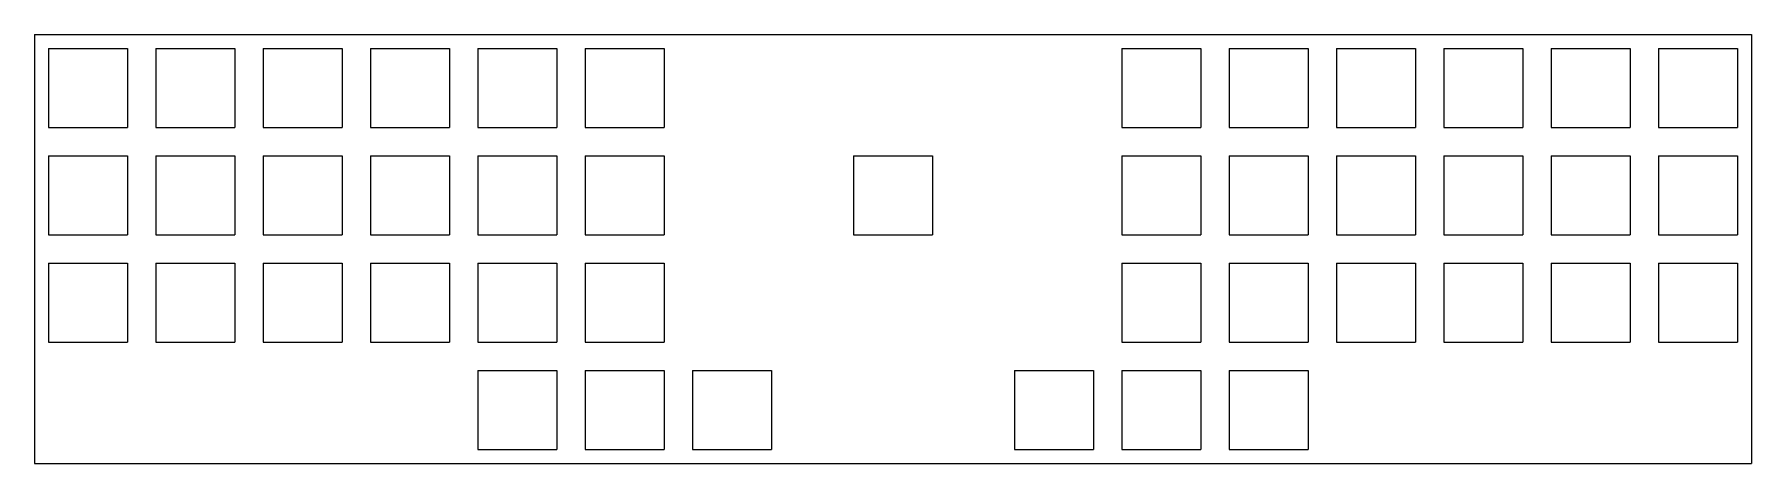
# Model space of a CAD drawing. Header units: millimetres. Extents: x 0 to 305, y -76 to 0.
import ezdxf

# ---------------------------------------------------------------- set-up
doc = ezdxf.new("R2010")
doc.units = ezdxf.units.MM

msp = doc.modelspace()

# ---------------------------------------------------------------- linework, layer by layer
for p, q in [((0, 0), (304.8, 0)), ((0, 0), (0, -76.2)), ((304.8, 0), (304.8, -76.2)), ((2.525, -2.525), (16.525, -2.525)), ((2.525, -2.525), (2.525, -16.525)), ((16.525, -2.525), (16.525, -16.525)), ((21.575, -2.525), (35.575, -2.525)), ((21.575, -2.525), (21.575, -16.525)), ((35.575, -2.525), (35.575, -16.525)), ((40.625, -2.525), (54.625, -2.525)), ((40.625, -2.525), (40.625, -16.525)), ((54.625, -2.525), (54.625, -16.525)), ((59.675, -2.525), (73.675, -2.525)), ((59.675, -2.525), (59.675, -16.525)), ((73.675, -2.525), (73.675, -16.525)), ((78.725, -2.525), (92.725, -2.525)), ((78.725, -2.525), (78.725, -16.525)), ((92.725, -2.525), (92.725, -16.525)), ((97.775, -2.525), (111.775, -2.525)), ((97.775, -2.525), (97.775, -16.525)), ((111.775, -2.525), (111.775, -16.525)), ((193.025, -2.525), (207.025, -2.525)), ((193.025, -2.525), (193.025, -16.525)), ((207.025, -2.525), (207.025, -16.525)), ((212.075, -2.525), (226.075, -2.525)), ((212.075, -2.525), (212.075, -16.525)), ((226.075, -2.525), (226.075, -16.525)), ((231.125, -2.525), (245.125, -2.525)), ((231.125, -2.525), (231.125, -16.525)), ((245.125, -2.525), (245.125, -16.525)), ((250.175, -2.525), (264.175, -2.525)), ((250.175, -2.525), (250.175, -16.525)), ((264.175, -2.525), (264.175, -16.525)), ((269.225, -2.525), (283.225, -2.525)), ((269.225, -2.525), (269.225, -16.525)), ((283.225, -2.525), (283.225, -16.525)), ((288.275, -2.525), (302.275, -2.525)), ((288.275, -2.525), (288.275, -16.525)), ((302.275, -2.525), (302.275, -16.525)), ((2.525, -16.525), (16.525, -16.525)), ((21.575, -16.525), (35.575, -16.525)), ((40.625, -16.525), (54.625, -16.525)), ((59.675, -16.525), (73.675, -16.525)), ((78.725, -16.525), (92.725, -16.525)), ((97.775, -16.525), (111.775, -16.525)), ((193.025, -16.525), (207.025, -16.525)), ((212.075, -16.525), (226.075, -16.525)), ((231.125, -16.525), (245.125, -16.525)), ((250.175, -16.525), (264.175, -16.525)), ((269.225, -16.525), (283.225, -16.525)), ((288.275, -16.525), (302.275, -16.525)), ((2.525, -21.575), (16.525, -21.575)), ((2.525, -21.575), (2.525, -35.575)), ((16.525, -21.575), (16.525, -35.575)), ((21.575, -21.575), (35.575, -21.575)), ((21.575, -21.575), (21.575, -35.575)), ((35.575, -21.575), (35.575, -35.575)), ((40.625, -21.575), (54.625, -21.575)), ((40.625, -21.575), (40.625, -35.575)), ((54.625, -21.575), (54.625, -35.575)), ((59.675, -21.575), (73.675, -21.575)), ((59.675, -21.575), (59.675, -35.575)), ((73.675, -21.575), (73.675, -35.575)), ((78.725, -21.575), (92.725, -21.575)), ((78.725, -21.575), (78.725, -35.575)), ((92.725, -21.575), (92.725, -35.575)), ((97.775, -21.575), (111.775, -21.575)), ((97.775, -21.575), (97.775, -35.575)), ((111.775, -21.575), (111.775, -35.575)), ((145.4, -21.575), (159.4, -21.575)), ((145.4, -21.575), (145.4, -35.575)), ((159.4, -21.575), (159.4, -35.575)), ((193.025, -21.575), (207.025, -21.575)), ((193.025, -21.575), (193.025, -35.575)), ((207.025, -21.575), (207.025, -35.575)), ((212.075, -21.575), (226.075, -21.575)), ((212.075, -21.575), (212.075, -35.575)), ((226.075, -21.575), (226.075, -35.575)), ((231.125, -21.575), (245.125, -21.575)), ((231.125, -21.575), (231.125, -35.575)), ((245.125, -21.575), (245.125, -35.575)), ((250.175, -21.575), (264.175, -21.575)), ((250.175, -21.575), (250.175, -35.575)), ((264.175, -21.575), (264.175, -35.575)), ((269.225, -21.575), (283.225, -21.575)), ((269.225, -21.575), (269.225, -35.575)), ((283.225, -21.575), (283.225, -35.575)), ((288.275, -21.575), (302.275, -21.575)), ((288.275, -21.575), (288.275, -35.575)), ((302.275, -21.575), (302.275, -35.575)), ((2.525, -35.575), (16.525, -35.575)), ((21.575, -35.575), (35.575, -35.575)), ((40.625, -35.575), (54.625, -35.575)), ((59.675, -35.575), (73.675, -35.575)), ((78.725, -35.575), (92.725, -35.575)), ((97.775, -35.575), (111.775, -35.575)), ((145.4, -35.575), (159.4, -35.575)), ((193.025, -35.575), (207.025, -35.575)), ((212.075, -35.575), (226.075, -35.575)), ((231.125, -35.575), (245.125, -35.575)), ((250.175, -35.575), (264.175, -35.575)), ((269.225, -35.575), (283.225, -35.575)), ((288.275, -35.575), (302.275, -35.575)), ((2.525, -40.625), (16.525, -40.625)), ((2.525, -40.625), (2.525, -54.625)), ((16.525, -40.625), (16.525, -54.625)), ((21.575, -40.625), (35.575, -40.625)), ((21.575, -40.625), (21.575, -54.625)), ((35.575, -40.625), (35.575, -54.625)), ((40.625, -40.625), (54.625, -40.625)), ((40.625, -40.625), (40.625, -54.625)), ((54.625, -40.625), (54.625, -54.625)), ((59.675, -40.625), (73.675, -40.625)), ((59.675, -40.625), (59.675, -54.625)), ((73.675, -40.625), (73.675, -54.625)), ((78.725, -40.625), (92.725, -40.625)), ((78.725, -40.625), (78.725, -54.625)), ((92.725, -40.625), (92.725, -54.625)), ((97.775, -40.625), (111.775, -40.625)), ((97.775, -40.625), (97.775, -54.625)), ((111.775, -40.625), (111.775, -54.625)), ((193.025, -40.625), (207.025, -40.625)), ((193.025, -40.625), (193.025, -54.625)), ((207.025, -40.625), (207.025, -54.625)), ((212.075, -40.625), (226.075, -40.625)), ((212.075, -40.625), (212.075, -54.625)), ((226.075, -40.625), (226.075, -54.625)), ((231.125, -40.625), (245.125, -40.625)), ((231.125, -40.625), (231.125, -54.625)), ((245.125, -40.625), (245.125, -54.625)), ((250.175, -40.625), (264.175, -40.625)), ((250.175, -40.625), (250.175, -54.625)), ((264.175, -40.625), (264.175, -54.625)), ((269.225, -40.625), (283.225, -40.625)), ((269.225, -40.625), (269.225, -54.625)), ((283.225, -40.625), (283.225, -54.625)), ((288.275, -40.625), (302.275, -40.625)), ((288.275, -40.625), (288.275, -54.625)), ((302.275, -40.625), (302.275, -54.625)), ((2.525, -54.625), (16.525, -54.625)), ((21.575, -54.625), (35.575, -54.625)), ((40.625, -54.625), (54.625, -54.625)), ((59.675, -54.625), (73.675, -54.625)), ((78.725, -54.625), (92.725, -54.625)), ((97.775, -54.625), (111.775, -54.625)), ((193.025, -54.625), (207.025, -54.625)), ((212.075, -54.625), (226.075, -54.625)), ((231.125, -54.625), (245.125, -54.625)), ((250.175, -54.625), (264.175, -54.625)), ((269.225, -54.625), (283.225, -54.625)), ((288.275, -54.625), (302.275, -54.625)), ((78.725, -59.675), (92.725, -59.675)), ((78.725, -59.675), (78.725, -73.675)), ((92.725, -59.675), (92.725, -73.675)), ((97.775, -59.675), (111.775, -59.675)), ((97.775, -59.675), (97.775, -73.675)), ((111.775, -59.675), (111.775, -73.675)), ((116.825, -59.675), (130.825, -59.675)), ((116.825, -59.675), (116.825, -73.675)), ((130.825, -59.675), (130.825, -73.675)), ((173.975, -59.675), (187.975, -59.675)), ((173.975, -59.675), (173.975, -73.675)), ((187.975, -59.675), (187.975, -73.675)), ((193.025, -59.675), (207.025, -59.675)), ((193.025, -59.675), (193.025, -73.675)), ((207.025, -59.675), (207.025, -73.675)), ((212.075, -59.675), (226.075, -59.675)), ((212.075, -59.675), (212.075, -73.675)), ((226.075, -59.675), (226.075, -73.675)), ((0, -76.2), (304.8, -76.2)), ((78.725, -73.675), (92.725, -73.675)), ((97.775, -73.675), (111.775, -73.675)), ((116.825, -73.675), (130.825, -73.675)), ((173.975, -73.675), (187.975, -73.675)), ((193.025, -73.675), (207.025, -73.675)), ((212.075, -73.675), (226.075, -73.675))]:
    msp.add_line(p, q)
for centre, start, end in [((2.525, -2.525), 90, 180), ((16.525, -2.525), 0, 90), ((21.575, -2.525), 90, 180), ((35.575, -2.525), 0, 90), ((40.625, -2.525), 90, 180), ((54.625, -2.525), 0, 90), ((59.675, -2.525), 90, 180), ((73.675, -2.525), 0, 90), ((78.725, -2.525), 90, 180), ((92.725, -2.525), 0, 90), ((97.775, -2.525), 90, 180), ((111.775, -2.525), 0, 90), ((193.025, -2.525), 90, 180), ((207.025, -2.525), 0, 90), ((212.075, -2.525), 90, 180), ((226.075, -2.525), 0, 90), ((231.125, -2.525), 90, 180), ((245.125, -2.525), 0, 90), ((250.175, -2.525), 90, 180), ((264.175, -2.525), 0, 90), ((269.225, -2.525), 90, 180), ((283.225, -2.525), 0, 90), ((288.275, -2.525), 90, 180), ((302.275, -2.525), 0, 90), ((2.525, -16.525), 180, 270), ((16.525, -16.525), 270, 360), ((21.575, -16.525), 180, 270), ((35.575, -16.525), 270, 360), ((40.625, -16.525), 180, 270), ((54.625, -16.525), 270, 360), ((59.675, -16.525), 180, 270), ((73.675, -16.525), 270, 360), ((78.725, -16.525), 180, 270), ((92.725, -16.525), 270, 360), ((97.775, -16.525), 180, 270), ((111.775, -16.525), 270, 360), ((193.025, -16.525), 180, 270), ((207.025, -16.525), 270, 360), ((212.075, -16.525), 180, 270), ((226.075, -16.525), 270, 360), ((231.125, -16.525), 180, 270), ((245.125, -16.525), 270, 360), ((250.175, -16.525), 180, 270), ((264.175, -16.525), 270, 360), ((269.225, -16.525), 180, 270), ((283.225, -16.525), 270, 360), ((288.275, -16.525), 180, 270), ((302.275, -16.525), 270, 360), ((2.525, -21.575), 90, 180), ((16.525, -21.575), 0, 90), ((21.575, -21.575), 90, 180), ((35.575, -21.575), 0, 90), ((40.625, -21.575), 90, 180), ((54.625, -21.575), 0, 90), ((59.675, -21.575), 90, 180), ((73.675, -21.575), 0, 90), ((78.725, -21.575), 90, 180), ((92.725, -21.575), 0, 90), ((97.775, -21.575), 90, 180), ((111.775, -21.575), 0, 90), ((145.4, -21.575), 90, 180), ((159.4, -21.575), 0, 90), ((193.025, -21.575), 90, 180), ((207.025, -21.575), 0, 90), ((212.075, -21.575), 90, 180), ((226.075, -21.575), 0, 90), ((231.125, -21.575), 90, 180), ((245.125, -21.575), 0, 90), ((250.175, -21.575), 90, 180), ((264.175, -21.575), 0, 90), ((269.225, -21.575), 90, 180), ((283.225, -21.575), 0, 90), ((288.275, -21.575), 90, 180), ((302.275, -21.575), 0, 90), ((2.525, -35.575), 180, 270), ((16.525, -35.575), 270, 360), ((21.575, -35.575), 180, 270), ((35.575, -35.575), 270, 360), ((40.625, -35.575), 180, 270), ((54.625, -35.575), 270, 360), ((59.675, -35.575), 180, 270), ((73.675, -35.575), 270, 360), ((78.725, -35.575), 180, 270), ((92.725, -35.575), 270, 360), ((97.775, -35.575), 180, 270), ((111.775, -35.575), 270, 360), ((145.4, -35.575), 180, 270), ((159.4, -35.575), 270, 360), ((193.025, -35.575), 180, 270), ((207.025, -35.575), 270, 360), ((212.075, -35.575), 180, 270), ((226.075, -35.575), 270, 360), ((231.125, -35.575), 180, 270), ((245.125, -35.575), 270, 360), ((250.175, -35.575), 180, 270), ((264.175, -35.575), 270, 360), ((269.225, -35.575), 180, 270), ((283.225, -35.575), 270, 360), ((288.275, -35.575), 180, 270), ((302.275, -35.575), 270, 360), ((2.525, -40.625), 90, 180), ((16.525, -40.625), 0, 90), ((21.575, -40.625), 90, 180), ((35.575, -40.625), 0, 90), ((40.625, -40.625), 90, 180), ((54.625, -40.625), 0, 90), ((59.675, -40.625), 90, 180), ((73.675, -40.625), 0, 90), ((78.725, -40.625), 90, 180), ((92.725, -40.625), 0, 90), ((97.775, -40.625), 90, 180), ((111.775, -40.625), 0, 90), ((193.025, -40.625), 90, 180), ((207.025, -40.625), 0, 90), ((212.075, -40.625), 90, 180), ((226.075, -40.625), 0, 90), ((231.125, -40.625), 90, 180), ((245.125, -40.625), 0, 90), ((250.175, -40.625), 90, 180), ((264.175, -40.625), 0, 90), ((269.225, -40.625), 90, 180), ((283.225, -40.625), 0, 90), ((288.275, -40.625), 90, 180), ((302.275, -40.625), 0, 90), ((2.525, -54.625), 180, 270), ((16.525, -54.625), 270, 360), ((21.575, -54.625), 180, 270), ((35.575, -54.625), 270, 360), ((40.625, -54.625), 180, 270), ((54.625, -54.625), 270, 360), ((59.675, -54.625), 180, 270), ((73.675, -54.625), 270, 360), ((78.725, -54.625), 180, 270), ((92.725, -54.625), 270, 360), ((97.775, -54.625), 180, 270), ((111.775, -54.625), 270, 360), ((193.025, -54.625), 180, 270), ((207.025, -54.625), 270, 360), ((212.075, -54.625), 180, 270), ((226.075, -54.625), 270, 360), ((231.125, -54.625), 180, 270), ((245.125, -54.625), 270, 360), ((250.175, -54.625), 180, 270), ((264.175, -54.625), 270, 360), ((269.225, -54.625), 180, 270), ((283.225, -54.625), 270, 360), ((288.275, -54.625), 180, 270), ((302.275, -54.625), 270, 360), ((78.725, -59.675), 90, 180), ((92.725, -59.675), 0, 90), ((97.775, -59.675), 90, 180), ((111.775, -59.675), 0, 90), ((116.825, -59.675), 90, 180), ((130.825, -59.675), 0, 90), ((173.975, -59.675), 90, 180), ((187.975, -59.675), 0, 90), ((193.025, -59.675), 90, 180), ((207.025, -59.675), 0, 90), ((212.075, -59.675), 90, 180), ((226.075, -59.675), 0, 90), ((78.725, -73.675), 180, 270), ((92.725, -73.675), 270, 360), ((97.775, -73.675), 180, 270), ((111.775, -73.675), 270, 360), ((116.825, -73.675), 180, 270), ((130.825, -73.675), 270, 360), ((173.975, -73.675), 180, 270), ((187.975, -73.675), 270, 360), ((193.025, -73.675), 180, 270), ((207.025, -73.675), 270, 360), ((212.075, -73.675), 180, 270), ((226.075, -73.675), 270, 360)]:
    msp.add_arc(centre, 0, start, end)

doc.saveas('drawing.dxf')
